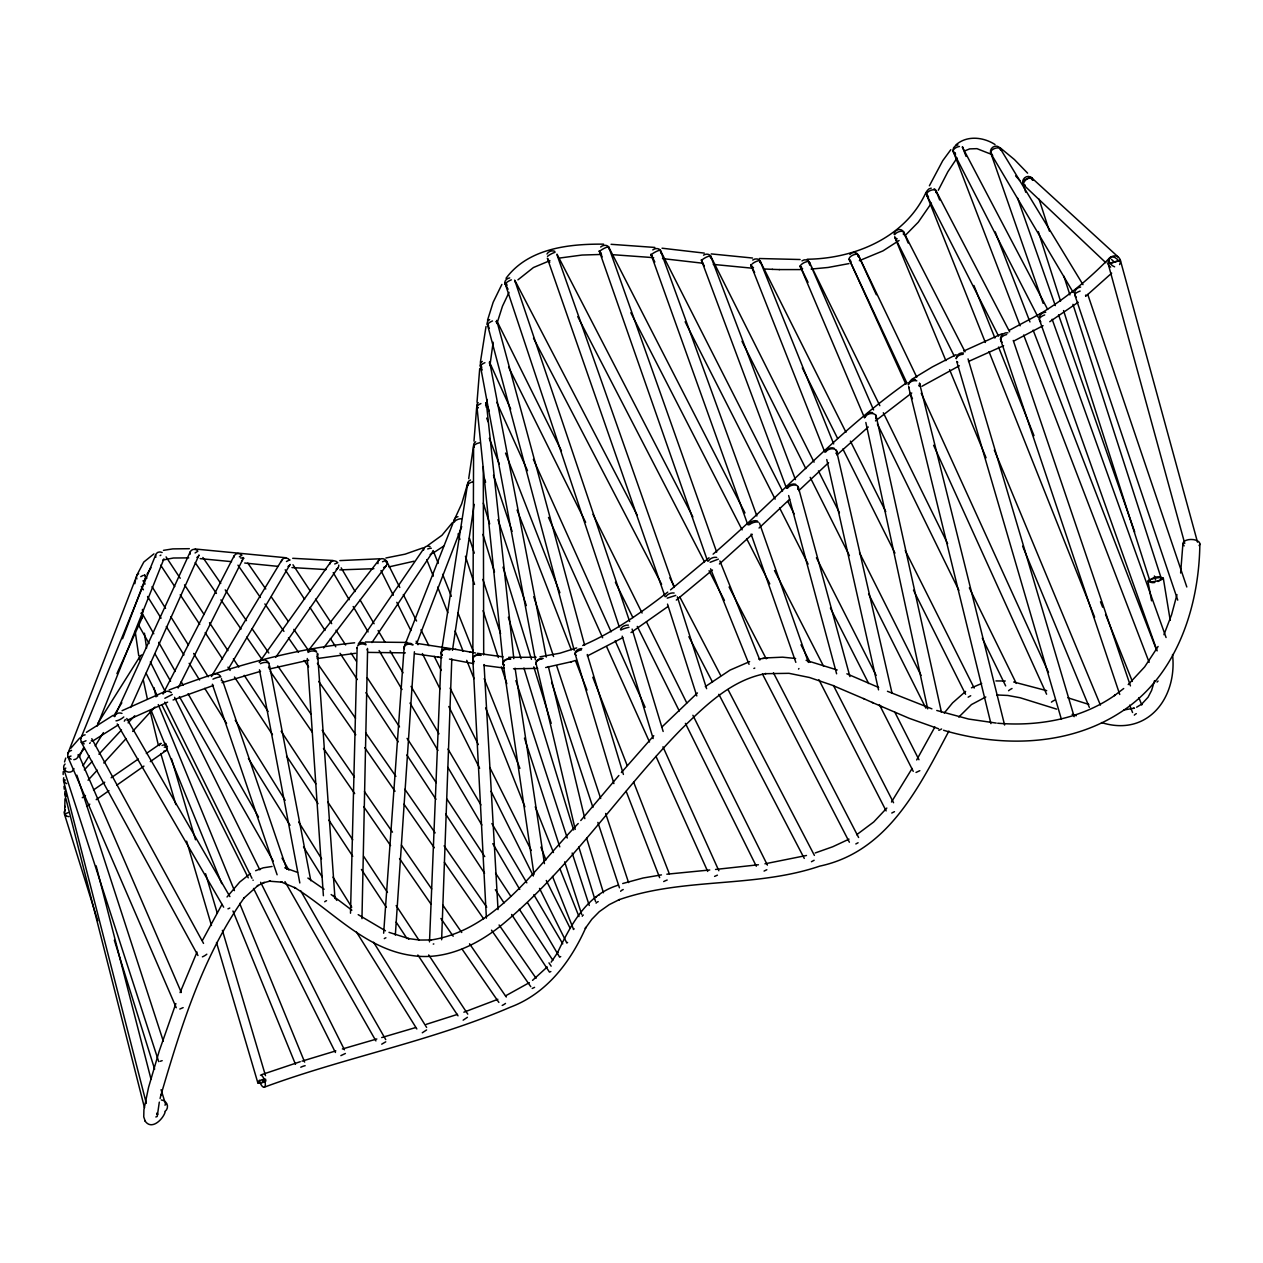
<?xml version="1.0" encoding="UTF-8"?>
<svg xmlns="http://www.w3.org/2000/svg" width="1263" height="1263" viewBox="0 0 1263 1263"><rect width="100%" height="100%" fill="white"/><g stroke="black" fill="none" stroke-linecap="round" stroke-linejoin="round"><path stroke-width="1.5" d="M472.82 659.081L473.609 445.223M63.15 774.535L63.197 771.661M361.96 918.643L367.596 649.214M1172.538 654.518C1177.463 698.092 1147.42 737.103 1101.525 722.562M350.498 913.228L357.129 647.635M441.624 939.767L451.791 658.97M429.499 941.882L441.292 653.208M1199.85 543.943C1199.14 607.866 1176.121 677.536 1119.476 712.995C1067.645 746.18 1001.18 747.349 943.54 730.267M1182.926 543.579L1180.621 573.023M64.823 807.183L64.95 798.8M395.335 935.125L414.406 651.771M476.625 407.681L473.988 441.119M477.004 402.266L479.719 368.559M383.652 933.199L404.16 647.161M486.729 403.197L487.013 399.44M64.697 808.904L64.902 806.283M473.436 446.565L468.699 478.661M480.35 362.465L486.018 326.517M490.186 363.649L493.154 342.226M452.47 650.319L474.178 504.363M441.403 652.087L467.768 482.971M134.825 583.695L135.473 580.349M159.312 1102.11L157.433 1115.024L156.659 1113.192M1176.958 594.636L1171.59 614.734L1163.949 634.705M160.101 1098.494L161.032 1094.611L160.78 1095.605C180.941 1027.056 202.569 956.359 244.359 897.583L243.727 898.293L258.189 885.316L257.226 885.963L264.299 882.411L263.225 882.837L270.424 880.99L269.256 881.195L282.233 882.19L280.939 881.842L295.684 888.078L294.468 887.447C332.785 911.065 365.228 949.255 412.196 955.554C446.123 960.733 478.788 944.266 504.111 923.064C571.46 866.544 620.038 791.917 681.183 729.319C705.243 705.733 731.545 679.715 766.041 673.558L765.204 673.7L788.98 673.321L809.52 677.505L832.112 685.193L864.571 699.039M467.531 484.013L461.674 503.842L454.964 518.398M1154.508 680.71L1151.603 690.419L1148.067 697.223L1141.452 704.407L1142.289 703.823L1136.605 707.201M487.518 320.281L493.154 302.283L501.869 284.428M497.306 322.444L502.469 306.214L509.052 292.353M64.539 761.952L65.723 758.068M175.873 1003.548L159.201 1051.116L148.56 1087.396L143.919 1109.656L143.745 1116.855L145.245 1121.26M122.543 638.746L145.419 578.296M136.957 574.965L143.808 562.035L153.96 553.873M416.964 642.883L461.721 526.624M180.072 992.607L197.028 952.065M67.697 753.979L136.499 576.496M404.602 645.661L454.648 518.967M97.156 726.099L163.906 558.878M80.721 738.492L155.602 555.167M130.657 707.485L198.844 555.436M79.269 757.042L83.279 748.154M116.922 673.637L142.372 617.291M114.98 715.695L190.287 551.726M146.319 1103.357L63.545 780.787L65.108 779.855M202.475 940.367L222.004 904.387M929.394 185.787L942.766 160.638L950.818 149.697M178.13 688.035L242.654 559.635M938.298 190.271L947.897 171.705L957.054 158.001M234.16 555.752L162.959 693.987A5.447 4.91 22.6 0 1 171.342 692.613M147.029 574.176L150.96 567.719M916.67 759.963L934.888 726.999M926.142 192.087C905.587 237.444 854.767 258.71 807.152 259.231M912.123 768.441L891.473 802.021M1158.092 646.467L1144.657 666.896L1128.206 684.593M228.114 669.343L290.095 564.435M212.405 674.837L281.696 560.362M931.431 203.154L918.233 222.241L905.003 235.676M165.043 1112.435C162.39 1120.013 151.071 1130.78 144.803 1120.581M82.963 765.788L89.089 755.842M95.23 745.896L103.424 732.619M113.654 716.042L121.832 702.781M97.598 723.731L140.177 656.129M948.892 731.072C919.069 786.975 888.189 851.562 819.734 866.134C754.611 888.252 683.204 877.122 618.538 899.903L619.454 899.54L609.287 904.608L599.294 911.681L591.794 919.306L585.274 928.416L585.921 927.342C570.75 961.664 546.768 993.539 510.441 1007.132C431.015 1041.359 345.209 1057.273 264.22 1087.206M371.954 642.583L431.772 553.399M358.25 644.193L424.479 547.621M275.681 657.407L337.868 568.018M452.438 522.614L441.955 535.291L427.999 545.348M259.768 661.654L330.527 562.288M227.04 896.983L239.702 882.063L250.453 873.522M551.173 962.153L557.788 952.349L557.172 953.376C570.481 925.511 586.411 894.693 618.412 885.126M70.902 748.138L79.774 737.971M323.596 647.982L386.052 566.029M944.219 713.058L952.57 702.891L965.611 691.414M79.916 753.9L84.368 748.533M308.172 650.808L378.805 560.219M506.021 278.302C528.297 248.227 568.934 243.838 603.619 244.154M158.712 1061.63L63.782 769.135L65.818 768.109M618.87 775.498L580.775 820.524M578.233 823.523C535.701 867.144 495.854 930.421 430.478 940.067L431.362 939.956L419.553 940.051L408.012 938.504L409.149 938.725L389.004 932.347M886.831 808.052L873.728 821.976L856.646 834.748M621.38 772.546L653.776 735.713M958.791 717.068L971.436 704.58L985.803 696.971M547.226 966.969L532.528 980.372M88.063 780.218L97.251 770.162M103.803 762.994L126.111 738.587M132.662 731.419L154.954 707.012M84.321 769.877L92.294 761.336M98.924 754.216L121.469 729.998M128.1 722.878L134.731 715.758M661.828 727.093L697.444 692.945M1110.019 257.51C1089.132 278.981 1065.94 298.336 1040.223 313.777M517.925 279.849L533.46 267.519L549.91 260.652M1111.677 273.155L1085.643 296.379M1197.513 542.143L1120.36 260.194L1118.781 260.873M798.784 490.66L828.591 462.684M789.659 499.28L759.047 528.029M752.274 534.281L719.421 563.977M836.911 454.98L868.265 427.005M713.106 554.141C778.434 497.922 836.217 432.625 906.787 382.642M709.017 557.757L670.527 589.9M712.474 570.023L676.305 600.083M875.48 420.895L911.744 392.982M467.389 1017.299L463.158 1020.172M1123.707 688.509L1114.408 695.629L1115.134 695.108C1081.286 718.931 1038.407 726.62 997.707 723.225M527.713 902.95L559.635 957.165L560.709 956.58M705.291 686.614L730.046 670.1L749.622 661.623M667.732 592.11C641.288 612.634 613.613 632.21 582.717 645.488M86.421 732.319L113.102 715.363M92.625 741.097L118.438 724.804M899.082 240.491L882.979 250.879L859.329 260.683M1078.176 302.267L1049.758 321.718M668.08 606.461L631.011 632.558M172.289 694.492L164.853 698.281M443.629 546.137L432.499 553.447M426.594 1029.945L422.284 1032.787M86.626 806.394L89.815 804.152M96.193 799.668L108.95 790.701M116.922 785.097L143.935 766.104M150.297 761.636L166.163 750.475M82.269 797.711L85.474 795.501M93.494 789.959L104.734 782.207M111.16 777.771L138.346 759M146.334 753.49L160.717 743.56M595.678 897.251L596.594 896.635M598.599 895.23L599.499 894.614M955.854 144.961C966.858 135.125 983.388 137.02 995.039 144.535M567.592 942.419L566.834 943.035L539.522 888.394M529.323 982.661L505.532 995.875M195.07 552.973L197.849 551.236M239.37 556.778L241.896 555.215A4.673 4.31 24.7 0 0 233.797 557.488M911.302 379.642L932.299 366.949L956.091 354.666M157.322 1116.397L155.838 1116.981M160.101 555.609L160.89 555.104M968.137 697.176L970.71 695.739M921.927 386.289L959.359 365.781M286.448 561.514L289.764 559.841M622.817 637.641L587.374 655.955M381.71 1044.169L385.752 1041.817M534.581 987.35L532.197 988.471M1040.901 313.366L1009.626 330.117M140.761 576.638L143.366 575.312M1043.064 325.696L1014.378 340.742M858.082 842.753L855.825 843.952M340.868 1055.631L345.383 1053.484M814.13 860.277L811.446 861.713M894.472 811.667L891.773 813.025M550.842 971.547L549.468 972.1L511.61 914.459M334.711 563.961L337.805 562.73A4.657 4.373 33.3 0 0 329.659 564.34M849.004 839.153L832.727 846.763L815.219 852.951M919.811 770.683L916.022 772.467M68.786 756.648L67.981 757.121L176.252 1007.732M122.069 710.69L163.606 692.124M127.105 720.289L167.632 702.149M971.468 687.83L981.698 683.488M764.068 871.075L766.815 869.733M710.138 562.288L718.363 559.13M941.614 728.988L938.835 730.33M183.135 1007.621L179.82 1009.042M714.574 876.396L717.416 875.164M963.811 351.019L1002.112 333.685M968.484 361.486L1003.627 345.715M255.631 870.696L263.225 867.823L272.034 866.481M167.395 746.18L164.285 747.207M164.885 1105.109L165.737 1104.667L161.064 1089.716M753.885 668.459L754.769 668.08M497.843 999.301L463.868 1012.2M422.821 547.921L405.123 554.157L385.894 557.993M965.516 150.581L969.637 148.892L976.946 148.655L989.86 153.739M71.012 756.032L68.076 757.121M169.147 689.945C228.84 667.243 290.932 649.277 354.635 642.804M173.063 699.986L213.415 685.446M675.752 595.41L667.227 598.157M66.323 793.385L64.776 794.222L144.503 1107.825M576.686 647.903L559.856 653.224L539.996 656.823M261.946 1074.545L300.231 1061.709M262.23 1081.175L265.783 1079.912M1118.323 261.015L1115.182 262.025M68.455 812.535L64.476 814.177L97.772 920.901M162.169 1060.667L160.196 1061.299M457.474 1014.378L426.263 1024.34M545.648 667.527L571.602 661.686M575.707 660.36L570.971 661.891M622.706 883.532L643.088 878.006L661.449 874.896M1133.432 708.417L1134.427 708.101L1123.975 709.98M222.02 682.636L260.573 671.332M302.031 1061.141L335.832 1050.895M415.495 1027.608L381.71 1037.555M162.769 560.062L173.394 558.009L188.755 557.883M342.368 1048.985L376.832 1038.96M413.996 561.23L388.925 566.898M1113.492 262.515L1110.666 263.288M806.473 855.477L764.936 863.813M269.351 669.011L308.646 660.17M848.957 263.604L828.086 267.472L811.114 269.082M65.06 768.978L63.782 769.135M65.423 814.067L64.634 814.193M163.464 550.352L172.747 548.9L189.339 548.695M758.889 659.144L763.626 658.307M560.172 257.968L582.022 255.047L601.535 254.447M317.076 658.576L355.566 653.271M766.562 657.897L782.539 657.17L795.611 658.481M762.789 658.433L767.462 657.77M66.102 794.206L64.776 794.222M758.416 864.76L715.537 869.449M666.848 874.201L709.759 869.986M64.887 780.818L63.545 780.787M379.5 558.799L339.858 560.598M373.88 568.682L339.779 569.881M536.128 657.265L508.594 657.328M537.691 668.395L513.52 668.774M365.354 641.999L407.475 642.441M367.628 652.387L405.36 652.86M997.565 694.903L996.76 694.95L1007.763 695.455L1020.094 697.744L1056.626 709.127M995.939 680.931L1005.253 680.994M800.537 269.587L779.097 269.587M800.111 259.515L759.379 258.52M1120.297 260.146L1108.156 263.73L1184.741 543.469M333.116 560.488L292.716 558.309M765.236 269.019L772.498 269.351M772.167 269.351L779.429 269.587M612.429 254.668L653.65 257.652M611.087 244.312L654.897 247.453M326.091 569.581L291.974 567.561M195.039 548.995L285.738 557.725M751.406 268.119L713.279 264.409M752.543 258.031L711.227 253.91M200.138 558.625L231.524 561.64M277.923 566.361L244.722 563.03M996.223 723.083L968.642 719.057L936.767 710.469M503.053 656.855L477.367 653.303M504.126 668.064L483.697 665.38M240.475 557.914L243.996 558.293M662.491 258.583L702.844 263.225M662.033 248.211L704.28 253.105M415.811 643.23L455.99 649.419M414.974 653.776L438.877 657.186M470.057 652.008L475.535 652.987M438.135 657.06L441.892 657.723M462.605 650.65L470.878 652.166M473.625 663.628L449.47 659.097M455.201 649.277L463.41 650.792M1013.684 681.988L1046.68 690.672M806.11 660.36L837.18 669.974M284.775 867.792L297.547 872.386M1088.817 704.407L1067.851 697.792M938.583 728.767L909.171 718.3L871.991 702.354M1072.129 714.369L1076.297 715.742M931.92 708.859L887.447 691.287M846.873 673.811L878.669 687.467M880.753 706.27L881.858 706.759M863.45 698.534L873.112 702.86M385.452 930.784L358.187 914.649M307.888 878.053L324.117 889.231M351.856 910.181L331.143 894.52M1000.454 148.024L1014.41 159.548L1027.608 173.157M1031.287 177.467L1118.339 257.099M1111.377 259.278L1114.25 261.962M1024.498 185.772L1105.899 262.783M1015.61 175.92L1019.809 180.498M247.832 563.14L265.767 588.984M271.387 597.067L288.201 621.301M293.821 629.369L308.393 650.366M317.376 663.296L355.503 718.221M365.607 732.745L395.887 776.366M404.87 789.28L435.151 832.901M444.118 845.831L486.744 907.197M499.09 924.974L536.096 978.272M237.965 565.177L260.399 597.462M264.883 603.935L283.954 631.389M288.453 637.847L298.542 652.387M304.162 660.454L308.646 666.911M318.734 681.452L355.756 734.75M364.739 747.664L395.019 791.269M404.002 804.184L434.298 847.789M444.387 862.329L483.65 918.848M491.512 930.152L530.776 986.687M202.885 557.488L220.757 583.395M225.224 589.868L246.459 620.622M252.047 628.721L268.814 653.003M277.749 665.948L311.077 714.226M322.176 730.314L354.398 776.982M364.47 791.585L392.477 832.159M401.429 845.136L431.678 888.947M442.808 905.082L461.737 932.504M469.536 943.793L506.274 997.028M195.181 562.635L216.431 593.421M220.914 599.893L241.044 629.053M246.632 637.152L262.294 659.839M270.124 671.158L312.371 732.351M323.486 748.454L354.682 793.622M363.649 806.615L390.567 845.579M399.534 858.572L430.888 903.976M440.913 918.501L453.18 936.246M462.1 949.16L498.869 1002.412M166.085 556.888L180.199 578.28M184.54 584.864L204.069 614.465M209.5 622.691L227.94 650.65M233.371 658.876L238.802 667.101M244.217 675.326L268.103 711.511M281.128 731.245L315.845 783.881M327.78 801.973L352.74 839.8M363.602 856.251L387.473 892.436M396.156 905.587L418.937 940.13M428.71 954.939L467.784 1014.142M160.669 565.192L174.768 586.585M180.199 594.81L199.728 624.411M205.159 632.637L222.525 658.939M227.94 667.164L230.119 670.464M234.46 677.031L272.445 734.592M286.543 755.984L318.023 803.678M328.869 820.113L352.74 856.298M361.423 869.465L386.383 907.292M396.156 922.085L407.002 938.535M417.864 954.986L458.011 1015.831M292.984 564.75L310.193 590.926M315.561 599.12L331.695 623.669M335.99 630.205L345.667 644.935M351.051 653.129L356.419 661.307M367.201 677.71L399.518 726.888M407.065 738.381L436.177 782.681M446.976 799.116L484.755 856.614M495.554 873.065L510.694 896.114M519.346 909.281L552.878 960.306M548.979 962.864L551.142 966.163M285.201 569.787L304.604 599.325M309.94 607.44L325.033 630.411M330.369 638.557L335.769 646.782M340.047 653.287L357.287 679.541M365.891 692.629L398.224 741.855M406.844 754.974L435.972 799.321M445.681 814.082L484.566 873.286M495.349 889.705L504.048 902.934M144.756 574.981L146.824 578.312M152.034 586.664L165.548 608.371M170.758 616.707L188.44 645.093M193.634 653.445L208.206 676.81M235.234 720.226L285.17 800.363M298.684 822.055L321.576 858.793M333.022 877.154L351.746 907.213M373.58 942.261L426.626 1027.419M143.035 580.727L145.119 584.074M141.33 586.49L143.414 589.821M147.566 596.499L161.08 618.207M166.29 626.559L183.956 654.944M189.15 663.296L199.554 679.999M204.748 688.335L226.582 723.399M248.416 758.463L290.001 825.26M303.53 846.968L322.239 877.027M333.669 895.388L336.795 900.393M356.545 932.126L416.853 1028.966M1000.154 148.403L1082.975 284.649M991.076 153.849L1073.266 292.527M341.168 567.845L355.14 591.558M360.129 600.02L374.101 623.733M378.095 630.505L385.089 642.362M390.078 650.84L403.055 672.847M411.043 686.393L438.987 733.819M447.97 749.054L480.919 804.941M491.891 823.571L526.829 882.853M533.823 894.709L562.761 943.824M333.211 572.628L349.172 599.736M353.166 606.508L368.117 631.91M379.089 650.556L402.029 689.519M410.017 703.065L437.945 750.49M447.923 767.43L481.834 825.023M492.807 843.668L519.74 889.405M117.222 723.952L223.662 907.181M126.774 718.489L229.898 896.619M142.04 613.234L153.786 633.773M158.68 642.346L175.32 671.458M181.193 681.72L183.151 685.146M188.045 693.719L258.505 817.003M281.996 858.098L288.848 870.081M300.594 890.636L385.736 1039.607M138.314 624.68L149.081 643.514M154.939 653.792L170.584 681.199M179.378 696.623L273.25 861.066M284.98 881.621L375.916 1040.917M81.211 742.139L197.959 955.507M91.804 738.713L203.532 943.398M962.911 148.197A5.178 2.731 -23 0 0 962.374 147.061L1047.627 309.372M935.709 190.255L1009.626 331.759M515.257 281.096L637.105 515.004M669.832 577.854L674.379 586.585M679.841 597.052L720.747 675.594M728.025 689.566L814.398 855.398M505.326 284.033L508.058 289.274M533.507 338.152L661.607 584.311M688.872 636.694L712.49 682.083M718.852 694.303L804.263 858.414M556.999 254.147L692.866 516.914M729.083 586.995L766.215 658.812M773.461 672.832L858.603 837.495M547.905 258.852L549.721 262.357M577.775 316.666L704.533 561.924M709.064 570.671L724.441 600.462M762.473 674.032L849.383 842.216M953.612 152.365L1038.107 317.234M903.392 231.65L965.058 351.824M608.655 246.995L744.981 512.936M774.503 570.497L823.587 666.264M833.454 685.493L893.557 802.731M599.53 251.637L602.214 256.878M630.837 312.735L742.123 529.876M746.591 538.591L769.783 583.869M801.01 644.809L809.946 662.222M818.882 679.668L886.137 810.909M926.979 195.576L998.575 336.069M660.391 250.437L782.539 491.023M787.891 501.569L794.127 513.852M816.419 557.757L876.159 675.421M894.883 712.3L918.959 759.726M651.282 255L654.834 262.025M685.13 321.749L775.135 499.138M779.603 507.915L808.115 564.119M830.391 608.024L868.707 683.551M879.395 704.628L913.26 771.361M760.215 261.204L845.973 432.293M850.394 441.119L885.773 511.673M905.224 550.479L974.183 688.067M751.09 265.483L754.627 272.54M802.289 367.833L837.59 438.419M842.879 448.996L894.962 553.115M913.496 590.168L965.564 694.287M710.627 256.057L814.067 462.163M818.44 470.894L839.421 512.699M859.503 552.72L921.074 675.389M701.691 260.888L704.312 266.13M741.981 341.278L805.81 468.62M810.183 477.335L849.415 555.625M868.597 593.894L925.858 708.148M386.557 561.009L399.803 587.484M403.323 594.541L416.569 621.017M420.974 629.842L428.915 645.725M434.204 656.318L441.276 670.432M450.086 688.082L478.33 744.57M489.807 767.509L531.281 850.473M546.279 880.469L570.102 928.131M150.344 661.891L165.342 691.856M260.62 882.284L344.436 1049.79M894.709 236.923L954.197 355.977M380.952 570.544L393.282 595.268M396.803 602.325L410.901 630.584M416.19 641.178L417.958 644.714M422.363 653.539L439.982 688.856M448.791 706.506L479.624 768.314M491.07 791.269L533.349 876.033M146.066 673.195L157.528 696.134M161.917 704.943L248.243 877.832M253.531 888.426L335.437 1052.489M496.596 320.392L561.451 450.844M592.994 514.309L642.078 613.029M646.467 621.854L686.772 702.938M692.913 715.284L767.415 865.123M487.597 324.828L489.349 328.364M508.61 367.154L585.637 522.329M615.397 582.29L632.889 617.56M637.278 626.385L679.289 711.022M685.414 723.367L756.3 866.213M174.578 697.334L259.831 869.828M164.758 702.165L251.953 878.274M879.837 405.676L809.441 262.372L873.57 409.938M883.311 412.748L947.629 543.658M969.353 587.879L1016.289 683.409M808.052 282.328L800.253 266.398L864.555 417.911M877.39 423.942L958.87 590.326M982.267 638.115L1005.664 685.904M916.78 377.242L858.398 255.284L876.333 294.753M849.036 259.073L906.976 383.226M921.216 393.203L1048.527 672.453M849.052 258.978L905.966 384.347M910.023 393.314L912.47 398.682M933.594 445.255L1046.601 694.208M489.634 362.37L510.694 409.07M533.365 459.369L611.118 631.816M615.176 640.799L645.14 707.264M662.964 746.796L718.852 870.744M480.619 366.428L482.229 370.012M496.785 402.36L527.492 470.657M548.505 517.388L602.64 637.783M606.682 646.782L649.514 742.028M655.986 756.395L707.706 871.423M78.669 754.69L181.335 992.513M903.677 232.218L908.176 243.017M994.328 450.07L1100.42 705.086M895.167 238.154L945.861 360.634M949.571 369.633L986.071 457.806M1022.635 546.184L1089.338 707.375M158.27 704.565L234.429 890.62M239.654 903.392L304.636 1062.088M151.055 710.232L221.783 883.626M232.945 911.002L295.479 1064.314M760.547 262.088L833.691 443.913M719.878 560.93L759.852 660.075M710.58 568.808L749.054 664.354M936.025 190.902L939.672 199.996M973.884 285.47L994.928 338.042M998.544 347.088L1033.987 435.656M1100.483 601.772L1102.662 607.203M1105.551 614.45L1132.358 681.404M1138.879 697.697L1141.784 704.943M926.663 194.944L985.361 342.478M989.008 351.635L1094.642 617.181M1129.643 705.164L1132.564 712.506M433.13 550.542L438.245 563.361M442.618 574.333L451.365 596.31M457.932 612.776L473.246 651.203M484.187 678.657L519.914 768.346M535.228 806.789L553.462 852.541M560.03 869.007L578.991 916.591M426.752 559.635L433.304 576.117M437.661 587.106L447.844 612.744M455.106 631.058L463.111 651.203M466.742 660.344L474.004 678.657M485.639 707.959L524.903 806.836M540.896 847.126L545.979 859.945M552.515 876.427L573.607 929.521A4.91 0.9 -22 0 1 574.065 928.763M750.759 264.599L824.818 452.186M486.223 403.481L489.081 410.822M505.532 453.085L559.904 592.726M592.805 677.252L627.143 765.441M633.584 781.986L669.343 873.854M486.681 418.132L488.118 421.81M489.286 438.324L499.264 464.058M517.088 510.015L571.255 649.719M575.533 660.754L586.948 690.166M626.148 791.269L659.665 877.659M962.548 147.25L966.1 156.438M995.197 231.839L1029.961 321.954M1033.134 330.164L1156.529 649.971M953.155 151.134L1020.125 325.822M1023.662 335.011L1149.141 662.317M711.053 257.115L795.453 479.624M701.281 259.831L786.486 488.213M660.723 251.258L756.869 515.999M1052.142 319.255L1166.081 637.531M650.95 254.179L747.791 524.698M1157.113 650.903L1039.449 319.792A6.062 2.715 -20.3 0 1 1044.706 314.945M608.971 247.785L716.674 552.12M1017.552 198.007L1055.3 305.599M1058.552 314.866L1134.711 531.912M759.458 523.103L808.399 662.428M557.062 255L674.11 587.484M990.602 152.476L1043.159 303.357M751.09 534.091L795.832 662.349M599.215 250.848L707.612 561.119M547.337 258.205L665.08 596.657M1013.242 340.457L1130.448 685.888M222.651 680.82L286.859 869.323M212.358 684.23L277.118 874.785M1087.743 294.421L1186.81 586.979M1177.748 600.146L1074.75 294.768A6.204 1.721 -19.4 0 1 1080.133 291.074M1000.564 339.558L1119.744 694.476M514.673 280.102L629.637 621.507M505.026 283.291L619.312 626.969M493.486 475.298L512.083 531.344M533.76 596.736L553.589 656.523M556.699 665.869L600.683 798.516M605.64 813.467L628.579 882.584M484.376 478.488L485.608 482.229M497.954 519.614L526.324 605.593M551.599 682.209L592.931 807.436M597.873 822.402L619.454 887.81M469.41 538.164L474.304 553.162M482.861 579.401L500.606 633.742M515.888 680.599L567.261 838.032M572.155 853.014L589.268 905.492M458.122 533.775L459.953 539.412M465.431 556.273L474.556 584.406M483.082 610.645L498.301 657.518M501.348 666.896L506.826 683.772M524.477 738.145L559.777 846.873M564.656 861.871L581.69 914.38M76.885 775.198L163.306 1041.201M1039.07 199.175L1049.364 231.097M1063.872 276.155L1069.935 294.926M1072.95 304.32L1161.265 578.454M1154.382 575.975L1155.598 579.733M1022.762 182.851L1025.761 192.244M1038.36 231.682L1060.557 301.178M1063.557 310.556L1149.914 581.012M677.347 596.831L706.617 688.682M667.511 604.109L696.797 695.945M114.333 940.193L154.639 1069.161M483.303 503.148L489.681 523.845M503.037 567.134L531.47 659.365M533.791 666.88L551.205 723.352M586.616 838.158L603.446 892.736M482.94 534.391L494.496 572.044M508.342 617.228L521.051 658.654M523.94 668.064L573.607 829.98M578.801 846.936L595.552 901.529M632.116 629.085L663.154 731.466M622.201 636.173L653.145 738.555M587.263 654.487L623.401 774.44M575.233 654.218L613.897 783.597M968.042 358.897L1074.166 716.689M171.452 758.605L195.512 839.769M205.601 873.728L217.347 913.37M222.383 930.342L265.498 1075.666M160.811 753.569L175.841 804.578M186.624 841.174L211.474 925.511M216.494 942.514L257.857 1082.896M956.738 361.423L1061.394 719.294M849.92 676.558L798.295 487.123A5.762 4.31 -20.7 0 1 797.948 489.27M496.896 321.181L584.643 645.188M788.649 495.538L836.611 673.811M487.297 324.038L574.191 650.303M96.13 865.818L151.071 1079.407M158.349 745.075L150.139 711.227M1004.606 725.041L919.59 383.51A5.747 5.131 -26.2 0 1 919.196 386.162M908.807 387.678L990.918 723.62M548.363 666.548L584.816 818.629M536.159 663.896L575.218 829.396M836.69 451.412L892.025 693.166M826.76 459.543L878.527 689.851M876.238 416.427L941.472 712.348M156.028 696.876L154.039 687.688M147.345 698.913L143.398 680.441M865.834 422.474L927.689 708.875M1147.925 581.327L1151.556 600.825M1163.318 578.28A7.862 1.563 -11 0 1 1151.824 581.817A7.862 1.563 -11 0 1 1151.651 579.101A7.862 1.563 -11 0 1 1163.318 578.28L1170.217 620.338M489.902 363.144L546.279 657.092M269.619 665.838L310.809 880.737M259.452 669.785L299.82 882.963M480.35 365.639L535.401 659.87M138.756 655.876L135.157 631.247M146.571 648.156L144.44 633.205M515.083 668.19L544.448 863.624M503.195 663.454L533.981 874.549M486.555 404.981L513.804 658.639M476.83 405.565L503.179 663.28M63.971 786.265L64.271 789.249M334.995 898.482L317.566 653.587A5.305 3.142 -4.1 0 1 317.55 654.234M307.288 658.512L323.391 895.72M484.045 664.559L498.032 909.613M472.836 659.239L486.397 918.138M142.451 609.413L142.593 613.155M483.287 466.615L483.697 654.913M1001.038 340.726A5.936 3.363 -19.4 0 1 1006.658 334.553M956.217 358.739A5.81 3.742 -17.3 0 1 963.148 354.287M919.511 383.147A5.747 3.915 -14.7 0 1 919.132 385.578M908.95 387.157A5.747 3.915 -14.7 0 1 908.729 386.857M908.444 384.568A5.747 3.915 -14.7 0 1 916.78 380.81M865.218 417.011A5.731 3.9 -13 0 1 872.291 413.538A5.731 3.9 -13 0 1 876.017 418.037M825.86 451.838A5.747 3.71 -13.2 0 1 833.264 448.823A5.747 3.71 -13.2 0 1 836.28 453.354M787.528 488.134A5.762 3.3 -15.3 0 1 794.885 485.008A5.762 3.3 -15.3 0 1 797.884 488.892M749.512 524.682A5.778 2.384 -19.3 0 1 758.368 522.124M798.563 669.09A5.936 2.116 -19 0 1 798.942 668.537M621.049 629.984A5.778 0.853 -16.8 0 1 628.958 627.285M575.17 653.729A5.715 2.368 -16.7 0 1 581.469 649.845M536.301 664.196A5.636 3.363 -13.4 0 1 542.08 658.86M510.252 659.144A5.541 3.773 -8.5 0 0 504.237 661.054A5.541 3.773 -8.5 0 0 504.19 665.427A5.541 4.089 -6.1 0 1 504.395 660.549A5.541 4.089 -6.1 0 1 510.789 659.018M474.114 661.591A5.447 3.884 -3.2 0 1 474.02 656.634A5.447 3.884 -3.2 0 1 480.793 655.434M442.287 655.308A5.352 3.836 2.1 0 1 442.587 650.571A5.352 3.836 2.1 0 1 449.091 649.782M433.256 944.061A6.047 3.821 1.5 0 1 433.825 943.95M404.286 648.677A5.289 3.71 3.8 0 1 406.276 644.793A5.289 3.71 3.8 0 1 412.212 644.856M384.299 938.63A5.952 3.678 3.1 0 1 385.91 937.793M357.303 648.329A5.273 3.536 1.1 0 1 357.113 647.272M357.634 645.867A5.273 3.536 1.1 0 1 365.938 644.872M308.03 652.434A5.305 3.142 -4.1 0 1 316.76 652.182M324.702 901.782A5.715 2.921 -5 0 1 326.533 900.693M260.383 663.707A5.352 2.352 -10.8 0 1 268.893 663.264M212.942 679.147A5.415 0.979 -18.7 0 1 220.946 676.905M253.247 880.2A5.399 1.105 -26.8 0 1 252.916 880.122M123.774 716.974A5.51 1.484 -29.6 0 1 115.975 720.841M229.771 908.018A5.352 1.879 -30.6 0 1 227.956 908.839M86.01 740.734A5.478 1.01 -28.1 0 1 81.416 741.602A5.431 4.689 17.4 0 1 85.142 734.829M206.816 954.197A5.336 1.5 -29.4 0 1 202.396 956.849M1025.367 186.324A5.368 5.036 -44.5 0 1 1024.625 177.799A5.368 5.036 -44.5 0 1 1032.866 179.772M1110.666 267.172A6.362 5.889 -40.1 0 1 1109.119 258.978A6.362 5.889 -40.1 0 1 1117.502 256.547A6.362 5.889 -40.1 0 1 1119.602 264.583M992.702 155.475A5.289 4.815 -36.3 0 1 992.986 147.076A5.289 4.815 -36.3 0 1 1000.722 150.139M1085.864 295.021A6.22 5.51 -30.9 0 1 1085.517 295.542M1076.202 297.042A6.22 5.51 -30.9 0 1 1080.654 287.048M962.469 146.966A5.194 4.657 -33.3 0 1 962.959 148.166M955.633 154.118A5.194 4.657 -33.3 0 1 957.954 144.866M1040.838 321.86A6.062 5.241 -28 0 1 1039.844 315.876A6.062 5.241 -28 0 1 1045.732 312.245M934.131 188.724A5.115 4.657 -32.8 0 1 936.309 192.876M928.558 197.107A5.115 4.657 -32.8 0 1 931.21 188.14M1002.096 342.257A5.936 5.241 -27.9 0 1 1007.969 332.832M894.093 234.302A5.068 4.673 -32 0 1 899.651 229.503A5.068 4.673 -32 0 1 903.945 234.76M897.204 238.849A5.068 4.673 -32 0 1 894.946 237.27M957.764 362.339A5.826 5.241 -27.7 0 1 957.401 361.992M956.138 358.297A5.826 5.241 -27.7 0 1 963.448 353.009M849.841 254.494A5.052 4.626 -29.8 0 1 858.651 257.099M851.025 261.33A5.052 4.626 -29.8 0 1 849.415 259.831M909.044 387.615A5.747 5.131 -26.2 0 1 908.823 387.22M908.35 384.757A5.747 5.131 -26.2 0 1 915.517 379.484M801.958 260.888A5.068 4.515 -26.8 0 1 809.646 265.135M802.652 268.703A5.068 4.515 -26.8 0 1 800.047 265.956M875.717 414.911A5.731 4.926 -23.8 0 1 875.843 418.811M865.202 416.743A5.731 4.926 -23.8 0 1 872.654 412.622M752.716 260.067A5.068 4.342 -24.4 0 1 760.563 263.43M753.506 267.567A5.068 4.342 -24.4 0 1 750.869 265.009M836.359 450.323A5.747 4.642 -22 0 1 836.311 453.622M825.844 451.57A5.747 4.642 -22 0 1 834.101 448.207M703.538 255.173A5.099 4.152 -22.6 0 1 708.843 254.542A5.099 4.152 -22.6 0 1 711.085 258.394M701.944 261.252A5.099 4.152 -22.6 0 1 701.533 260.604M787.291 488.228A5.762 4.31 -20.7 0 1 795.706 484.297M652.797 249.916A5.115 3.963 -21.3 0 1 658.512 248.89A5.115 3.963 -21.3 0 1 660.675 252.916M652.182 256.01A5.115 3.963 -21.3 0 1 651.061 254.542M748.549 524.84A5.778 3.978 -19.9 0 1 757.405 521.019M600.667 247.011A5.131 3.805 -20.4 0 1 606.303 245.464A5.131 3.805 -20.4 0 1 609.05 248.953M601.204 252.947A5.131 3.805 -20.4 0 1 599.325 251.195M708.511 561.009A5.778 3.678 -19.3 0 1 716.721 557.425M546.974 254.021A5.115 3.694 -20 0 1 554.773 251.321M665.964 596.641A5.794 3.473 -19.2 0 1 674.126 593.01M514.799 280.844A5.084 3.694 -18.8 0 1 514.72 281.633M507.095 285.264A5.084 3.694 -18.8 0 1 505.074 281.365A5.084 3.694 -18.8 0 1 509.715 277.923M620.48 629.606A5.778 3.521 -18.5 0 1 628.343 625.122M496.991 321.544A5.02 3.773 -15 0 1 496.691 323.517M488.639 325.728A5.02 3.773 -15 0 1 489.634 319.555M576.023 655.276A5.715 3.71 -15 0 1 576.039 651.061A5.715 3.71 -15 0 1 581.801 648.598M489.681 365.496A4.941 3.852 -10.5 0 0 489.381 362.149A4.941 1.626 -24.3 0 1 489.365 363.365M481.692 367.407A4.941 3.852 -10.5 0 1 482.292 361.423M536.27 664.101A5.636 3.884 -10.8 0 1 537.564 660.012A5.636 3.884 -10.8 0 1 543.185 658.433M485.671 402.865A4.878 3.931 -5.6 0 1 486.002 406.954M477.982 407.949A4.878 3.931 -5.6 0 1 478.203 402.629M475.677 441.797A4.815 4.057 0.5 0 0 474.241 447.118A4.799 1.973 -18.2 0 1 474.793 444.829A4.799 1.973 -18.2 0 1 479.466 442.839M474.099 661.717A5.447 4.294 -0.1 0 1 474.035 656.255A5.447 4.294 -0.1 0 1 480.824 655.15M468.084 485.45A4.752 4.184 9.1 0 1 470.531 480.035M442.239 655.513A5.352 4.515 8.4 0 1 443.045 649.64A5.352 4.515 8.4 0 1 450.054 649.798M454.333 521.556A4.689 4.278 21.6 0 1 457.98 516.678M404.286 648.503A5.289 4.705 20.7 0 1 413.159 644.872M432.641 551.378A4.657 4.342 33.7 0 1 430.146 554.615M423.563 550.1A4.657 4.342 33.7 0 1 430.083 546.626M358.581 643.846A5.257 4.831 32.8 0 1 365.828 644.035M367.486 648.44A5.257 4.831 32.8 0 1 367.044 649.877M377.953 563.614A4.642 4.373 36.4 0 1 381.537 558.704A4.642 4.373 36.4 0 1 386.873 562.351A4.642 4.373 36.4 0 1 383.62 567.497M307.888 651.203A5.289 4.894 35.3 0 1 316.429 651.376M317.376 653.571A5.289 4.894 35.3 0 1 316.713 656.981M338.752 565.066A4.657 4.373 33.3 0 1 336.242 569.25M259.231 662.491A5.336 4.926 31.9 0 1 266.398 660.596A5.336 4.926 31.9 0 1 268.498 667.764M289.874 564.829A4.673 4.357 28.7 0 1 288.027 566.44M281.317 561.656A4.673 4.357 28.7 0 1 289.764 560.219M211.395 676.526A5.399 4.941 27 0 1 220.409 676.005M221.53 678.689A5.399 4.941 27 0 1 221.309 680.71M243.001 557.457A4.673 4.31 24.7 0 1 241.643 561.009M198.986 555.041A4.657 4.231 22.2 0 1 196.854 557.441M190.082 554.315A4.657 4.231 22.2 0 1 197.454 550.431M125.258 719.484A5.478 4.831 19.9 0 1 124.279 721.157M114.696 716.658A5.478 4.831 19.9 0 1 121.974 713.406M155.838 557.267A4.626 4.136 19.9 0 1 162.153 552.499M90.32 742.755A5.431 4.689 17.4 0 1 89.626 743.354M84.211 743.875A5.431 4.689 17.4 0 1 83.232 743.386M91.362 740.639A5.431 4.689 17.4 0 1 91.252 741.113M144.598 575.17A4.563 4.089 18.4 0 1 143.635 580.869M136.893 578.928A4.563 4.089 18.4 0 1 138.63 573.718M78.164 754.579A5.352 4.626 16 0 1 73.807 759.663M71.123 759.268A5.352 4.626 16 0 1 71.533 750.396M141.614 613.044A4.515 4.089 20.6 0 1 141.124 618.838M73.933 768.567A5.241 4.626 18.5 0 1 66.513 771.519A5.241 4.626 18.5 0 1 65.06 764.004M139.609 659.728A4.468 4.105 26.3 0 1 141.693 654.929M66.623 783.644A5.131 4.626 24.8 0 1 63.718 777.74M66.465 796.179A5.005 4.594 35.7 0 1 65.076 791.048M167.363 748.848A4.405 4.073 52 0 1 163.622 751.296M159.391 745.596A4.405 4.073 52 0 1 161.032 743.339M165.342 743.354A4.405 4.073 52 0 1 166.069 743.875M66.371 816.103A4.894 4.484 51.7 0 1 65.313 809.772M1024.972 184.903A5.336 3.031 -19.8 0 1 1025.288 179.52A5.336 3.031 -19.8 0 1 1033.008 180.088M1154.808 582.48A5.889 2.494 -16.7 0 1 1150.546 579.764A5.889 2.494 -16.7 0 1 1159.702 576.938A5.889 2.494 -16.7 0 1 1157.95 581.517M991.976 154.133A5.273 2.826 -21.3 0 1 993.981 148.75A5.273 2.826 -21.3 0 1 1000.612 150.092M955.286 152.855A5.178 2.731 -23 0 1 953.628 149.697A5.178 2.731 -23 0 1 959.438 146.492M1157.082 682.099A5.794 1.879 -19.4 0 1 1158.092 681.057M927.926 195.891A5.099 2.589 -23.3 0 1 927.437 192.497A5.099 2.589 -23.3 0 1 933.436 189.797A5.099 2.589 -23.3 0 1 935.946 192.276M1134.316 715.174A5.684 1.737 -20.1 0 1 1136.321 713.642M894.646 234.744A5.068 2.431 -23.7 0 1 901.024 231.271A5.068 2.431 -23.7 0 1 903.25 234.129M849.368 257.905A5.052 2.21 -25.4 0 1 855.414 254.321A5.052 2.21 -25.4 0 1 858.051 256.452M849.857 259.941A5.052 2.21 -25.4 0 1 849.446 259.704M1051.432 702.149A5.478 1.374 -23.2 0 1 1054.984 700.049M801.61 267.219A5.068 1.863 -26.9 0 1 801.279 264.599A5.068 1.863 -26.9 0 1 807.373 261.599A5.068 1.863 -26.9 0 1 808.92 263.62M1008.569 690.75A5.384 0.995 -25.1 0 1 1012.026 688.509M752.164 263.92A5.084 1.437 -27.3 0 1 758.226 260.81A5.084 1.437 -27.3 0 1 759.663 262.246M751.832 265.988A5.084 1.437 -27.3 0 1 751.438 264.677M701.928 260.983A5.099 1.074 -27.3 0 1 706.475 257.115A5.099 1.074 -27.3 0 1 710.122 257.131M660.296 250.674A5.115 0.884 -27.6 0 1 660.17 250.832M651.597 255.205A5.115 0.884 -27.6 0 1 654.55 252.411A5.115 0.884 -27.6 0 1 660.296 250.279M599.736 251.795A5.131 0.821 -27.7 0 1 604.314 248.29A5.131 0.821 -27.7 0 1 608.292 247.532M547.495 256.357A5.131 0.868 -27.8 0 1 555.057 252.332M506.795 284.096A5.084 1.058 -27.8 0 1 505.958 283.023A5.084 1.058 -27.8 0 1 511.326 279.833M496.059 321.512A5.02 1.342 -26.6 0 1 495.822 321.749M488.118 325.128A5.02 1.342 -26.6 0 1 488.323 323.517A5.02 1.342 -26.6 0 1 492.491 320.944M481.661 366.902A4.941 1.626 -24.3 0 1 480.95 365.323A4.941 1.626 -24.3 0 1 484.929 362.702M485.624 402.976A4.878 1.879 -21.2 0 1 485.608 405.044M477.998 407.649A4.878 1.879 -21.2 0 1 480.919 403.56M663.691 881.558A5.21 0.947 -21.3 0 1 667.18 880.043M620.67 891.315A5.163 1.168 -18.4 0 1 623.212 889.531M468.036 485.608A4.736 1.926 -17 0 1 472.962 481.819M596.089 903.171A5.084 1.2 -17.3 0 1 598.188 901.608M454.412 521.966A4.689 1.816 -17.9 0 1 461.532 518.73M582.306 916.243A4.989 1.137 -18.3 0 1 583.301 915.028M427.699 548.963A4.642 1.595 -21.6 0 1 431.299 548.253M386.604 561.388A4.642 1.216 -26.4 0 1 386.052 562.161M382.515 561.751A4.642 1.216 -26.4 0 1 385.768 560.804M505.5 1003.438A4.594 0.805 -35.5 0 1 502.185 1005.427M140.872 613.297A4.515 1.026 -29 0 1 142.088 613.786M300.768 1067.235A4.736 0.963 -23.6 0 1 305.157 1065.719M167.426 746.812A4.468 1.91 -16.6 0 1 167.032 747.254M162.043 745.47A4.468 1.91 -16.6 0 1 166.163 744.823M265.94 1080.954A4.784 1.437 -18.2 0 1 259.341 1083.196A4.784 1.437 -18.2 0 1 258.899 1081.128A4.784 1.437 -18.2 0 1 265.562 1079.139M161.301 1099.962A6.615 6.347 21.2 0 1 164.869 1111.535M1184.173 545.869A8.462 4.278 1.1 0 1 1190.883 539.459A8.462 4.278 1.1 0 1 1199.092 545.632M260.478 1075.097A6.347 2.51 71.7 0 1 264.914 1081.349A6.347 2.51 71.7 0 1 263.667 1087.222A6.347 2.51 71.7 0 1 259.389 1080.228M68.944 816.64A4.989 3.994 4.7 0 1 64.713 814.177A4.989 3.994 4.7 0 1 65.281 810.104M1114.629 266.825A6.173 4.057 42.7 0 1 1109.435 258.157A6.173 4.057 42.7 0 1 1118.513 260.778M1024.94 185.645A5.368 2.637 -40.8 0 1 1024.167 181.967A5.368 2.637 -40.8 0 1 1029.598 177.72A5.368 2.637 -40.8 0 1 1032.203 179.946M157.449 1113.634L157.433 1115.024L157.449 1113.634"/></g></svg>
